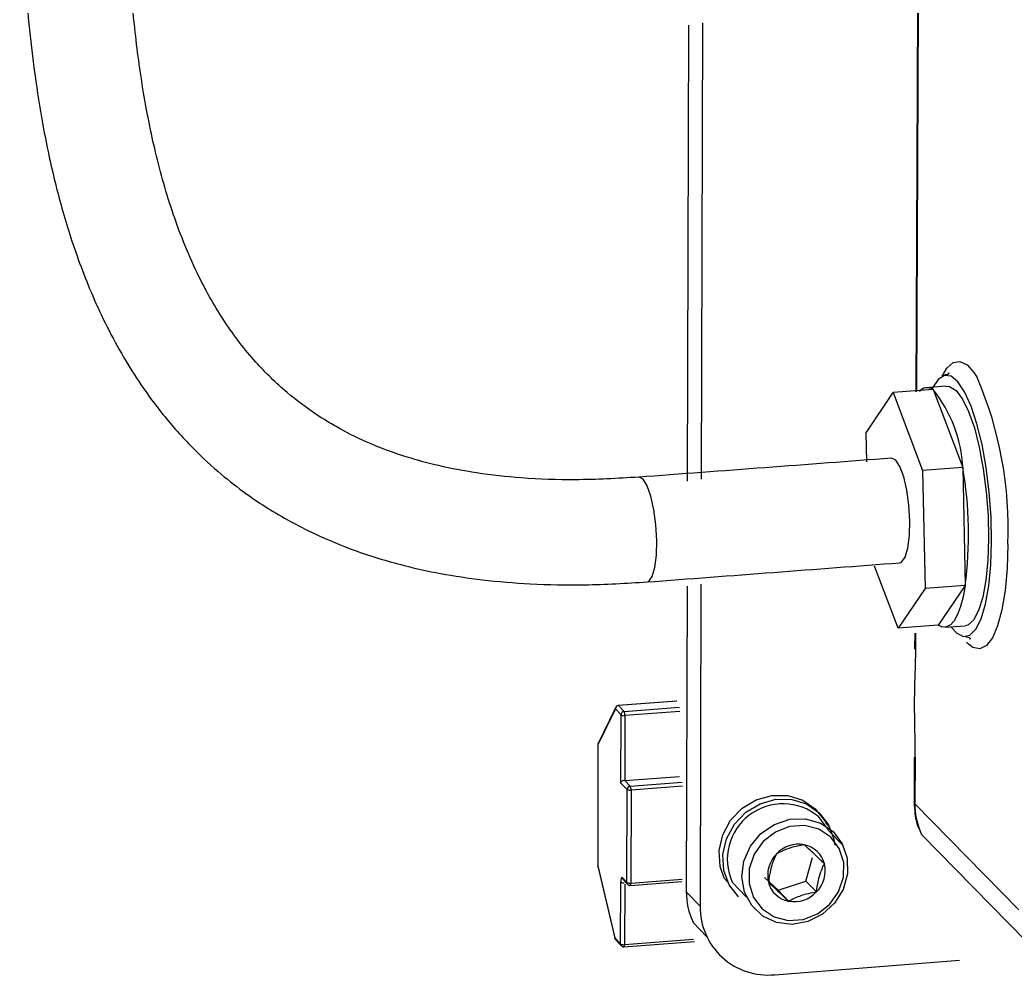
# Model space of a CAD drawing. Header units: millimetres. Extents: x 0 to 279, y 0 to 216.
# Drawn here: x 82.49 to 98.69, y 135.16 to 150.7 of the extents above; entities that cross this region are included whole.
import ezdxf

# ---------------------------------------------------------------- set-up
doc = ezdxf.new("R2010")
doc.units = ezdxf.units.MM

msp = doc.modelspace()

# ---------------------------------------------------------------- linework, layer by layer
at = {"color": 7, "linetype": 'Continuous', "lineweight": 25}
for p, q in [((97.101, 150.883), (97.075, 144.653)), ((93.373, 150.617), (93.355, 143.199)), ((93.601, 150.659), (93.582, 143.232)), ((97.567, 144.743), (97.241, 144.719)), ((96.266, 143.986), (96.705, 144.64)), ((97.357, 144.688), (96.705, 144.64)), ((96.705, 144.64), (97.187, 143.372)), ((97.357, 144.688), (97.841, 143.421)), ((96.276, 143.513), (96.266, 143.986)), ((97.841, 143.421), (97.187, 143.372)), ((97.841, 143.421), (97.881, 141.498)), ((97.187, 143.372), (97.228, 141.449)), ((96.787, 140.804), (96.405, 141.813)), ((93.351, 141.49), (93.339, 136.517)), ((93.577, 141.522), (93.564, 136.28)), ((97.881, 141.498), (97.228, 141.449)), ((97.881, 141.498), (97.438, 140.853)), ((97.228, 141.449), (96.787, 140.804)), ((97.438, 140.853), (96.787, 140.804)), ((97.555, 140.82), (97.88, 140.845)), ((97.058, 140.726), (97.057, 140.477)), ((97.936, 140.543), (97.899, 140.58)), ((93.181, 139.62), (92.231, 139.547)), ((92.235, 139.545), (92.328, 139.449)), ((92.184, 139.507), (91.901, 138.921)), ((92.184, 139.491), (91.901, 138.905)), ((92.277, 139.394), (92.184, 139.491)), ((92.275, 138.285), (92.277, 139.394)), ((92.341, 139.384), (92.339, 138.325)), ((91.9, 138.907), (91.896, 136.942)), ((91.901, 138.905), (91.898, 136.94)), ((97.05, 138.707), (97.047, 137.968)), ((97.063, 138.689), (97.06, 137.95)), ((92.339, 138.325), (93.23, 138.393)), ((92.375, 138.18), (92.275, 138.285)), ((92.339, 138.325), (92.426, 138.234)), ((92.372, 136.668), (92.375, 138.18)), ((92.44, 138.169), (92.437, 136.657)), ((98.753, 136.223), (97.06, 137.95)), ((95.678, 137.563), (95.615, 137.628)), ((95.893, 137.269), (95.656, 137.513)), ((97.153, 137.488), (97.171, 137.448)), ((97.171, 137.448), (98.865, 135.716)), ((91.897, 136.935), (92.176, 135.761)), ((91.898, 136.94), (92.177, 135.766)), ((95.287, 136.691), (95.395, 137.074)), ((92.269, 135.667), (92.271, 136.673)), ((92.299, 136.744), (92.372, 136.668)), ((92.304, 136.724), (92.377, 136.647)), ((92.427, 136.619), (93.269, 136.685)), ((93.953, 136.739), (94.015, 136.674)), ((94.086, 136.673), (94.321, 136.427)), ((94.614, 136.747), (94.833, 136.54)), ((94.833, 136.54), (95.287, 136.691)), ((95.287, 136.691), (95.459, 136.514)), ((93.339, 136.517), (93.564, 136.28)), ((94.833, 136.54), (95.003, 136.363)), ((93.448, 136.022), (93.673, 135.785)), ((92.177, 135.766), (92.269, 135.667)), ((92.182, 135.745), (92.274, 135.647)), ((92.324, 135.619), (93.472, 135.709)), ((94.778, 135.166), (97.786, 135.403))]:
    msp.add_line(p, q, dxfattribs=at)
at = {"color": 8, "linetype": 'Continuous', "lineweight": 25}
for p, q in [((97.114, 150.886), (97.088, 144.656)), ((97.071, 140.727), (97.07, 140.46)), ((93.184, 139.618), (92.235, 139.545)), ((92.328, 139.449), (93.227, 139.518)), ((93.233, 139.452), (92.341, 139.384)), ((91.9, 138.907), (91.901, 138.905)), ((92.426, 138.234), (93.271, 138.299)), ((93.277, 138.234), (92.44, 138.169)), ((97.06, 137.95), (97.047, 137.968)), ((91.896, 136.942), (91.898, 136.94)), ((91.897, 136.935), (91.898, 136.94)), ((92.336, 136.642), (92.334, 135.656)), ((92.437, 136.657), (93.273, 136.722)), ((92.176, 135.761), (92.177, 135.766)), ((92.334, 135.656), (93.459, 135.745))]:
    msp.add_line(p, q, dxfattribs=at)
at = {"color": 7, "linetype": 'Continuous', "lineweight": 25, "flags": 128}
for points in [[(97.506, 144.907), (97.583, 145.037), (97.588, 145.044)], [(98.31, 142.215), (98.302, 142.614), (98.272, 143.02), (98.222, 143.418), (98.154, 143.793), (98.071, 144.131), (97.975, 144.421), (97.87, 144.652), (97.76, 144.815), (97.649, 144.905), (97.541, 144.918), (97.439, 144.855), (97.348, 144.718), (97.343, 144.709)], [(97.567, 144.743), (97.626, 144.739), (97.731, 144.673), (97.836, 144.535), (97.936, 144.33), (98.029, 144.065), (98.109, 143.751), (98.175, 143.4), (98.223, 143.026), (98.252, 142.642), (98.261, 142.265), (98.249, 141.908), (98.217, 141.585), (98.166, 141.309), (98.097, 141.091), (98.015, 140.938), (97.921, 140.857), (97.88, 140.845)], [(96.749, 143.54), (96.68, 143.572), (96.678, 143.571)], [(96.814, 141.87), (96.844, 141.882), (96.902, 141.962), (96.946, 142.11), (96.972, 142.312), (96.979, 142.551), (96.964, 142.805), (96.93, 143.051), (96.88, 143.268), (96.818, 143.436), (96.749, 143.54)], [(97.657, 140.816), (97.742, 140.723), (97.852, 140.668), (97.958, 140.69), (98.056, 140.789), (98.141, 140.96), (98.212, 141.197), (98.265, 141.493), (98.298, 141.836), (98.31, 142.215)], [(97.881, 141.498), (97.847, 141.316), (97.804, 141.158), (97.755, 141.028), (97.7, 140.928), (97.639, 140.86), (97.575, 140.825), (97.507, 140.822), (97.438, 140.853)], [(97.07, 140.46), (97.057, 140.477), (97.057, 140.477)], [(97.063, 138.689), (97.05, 138.707), (97.05, 138.707)], [(93.953, 136.739), (93.889, 136.93), (93.874, 137.187), (93.933, 137.444), (94.061, 137.679), (94.248, 137.875), (94.478, 138.014), (94.733, 138.085), (94.992, 138.084), (95.234, 138.009), (95.44, 137.868), (95.593, 137.671), (95.615, 137.628)], [(94.191, 136.432), (94.039, 136.629), (93.951, 136.865), (93.936, 137.122), (93.996, 137.379), (94.124, 137.615), (94.31, 137.81), (94.541, 137.949), (94.796, 138.021), (95.055, 138.019), (95.297, 137.945), (95.503, 137.803), (95.655, 137.606), (95.742, 137.37), (95.756, 137.277)], [(95.656, 137.513), (95.64, 137.544), (95.491, 137.74)], [(95.728, 137.496), (95.878, 137.299), (95.959, 137.063), (95.964, 136.808), (95.894, 136.556), (95.754, 136.33), (95.556, 136.15), (95.318, 136.032), (95.062, 135.986), (94.81, 136.017), (94.584, 136.121), (94.405, 136.291), (94.288, 136.509), (94.243, 136.758), (94.276, 137.015), (94.383, 137.257), (94.554, 137.462), (94.774, 137.613), (95.024, 137.696), (95.281, 137.703), (95.523, 137.634), (95.728, 137.496)], [(95.69, 137.406), (95.496, 137.535), (95.265, 137.595), (95.022, 137.579), (94.789, 137.489), (94.59, 137.333), (94.444, 137.128), (94.365, 136.892), (94.362, 136.65), (94.433, 136.425), (94.574, 136.238), (94.768, 136.109), (94.998, 136.05), (95.242, 136.066), (95.474, 136.156), (95.673, 136.311), (95.819, 136.516), (95.898, 136.752), (95.902, 136.994), (95.83, 137.219), (95.69, 137.406)], [(92.299, 136.744), (92.294, 136.748), (92.289, 136.748), (92.284, 136.744), (92.28, 136.736), (92.276, 136.724), (92.274, 136.71), (92.272, 136.692), (92.271, 136.673)]]:
    msp.add_lwpolyline(points, dxfattribs=at)
at = {"color": 8, "linetype": 'Continuous', "lineweight": 25, "flags": 128}
for points in [[(97.588, 145.044), (97.685, 145.13), (97.795, 145.148), (97.91, 145.091), (98.025, 144.96), (98.08, 144.872)], [(92.636, 143.229), (92.569, 143.263), (92.564, 143.263)], [(92.7, 141.558), (92.727, 141.568), (92.784, 141.646), (92.827, 141.792), (92.853, 141.993), (92.859, 142.232), (92.845, 142.486), (92.812, 142.733), (92.763, 142.952), (92.703, 143.122), (92.636, 143.229)], [(98.575, 142.172), (98.563, 141.779), (98.53, 141.419), (98.478, 141.104), (98.408, 140.845), (98.323, 140.649), (98.225, 140.523), (98.118, 140.471), (98.005, 140.494), (97.936, 140.543)], [(92.184, 139.507), (92.183, 139.5), (92.184, 139.491)], [(91.901, 138.921), (91.901, 138.914), (91.901, 138.905)]]:
    msp.add_lwpolyline(points, dxfattribs=at)
at = {"color": 7, "linetype": 'Continuous', "lineweight": 25}
for centre, radius, start, end in [((92.424, 142.44), 6.156, 357.5096, 23.2751), ((97.263, 144.554), 0.164, 55.0467, 142.0418), ((95.64, 143.307), 2.204, 2.9741, 38.8191), ((91.467, 142.326), 6.467, 352.65, 9.7516), ((92.235, 139.495), 0.0522, 94.5997, 166.5367), ((92.24, 139.49), 0.0555, 94.862, 178.9595), ((92.332, 139.393), 0.0556, 94.8652, 178.9562), ((92.325, 139.486), 0.104, 242.2062, 279.113), ((92.221, 139.392), 0.12, 356.0186, 28.0949), ((91.953, 138.909), 0.0528, 166.3969, 182.0176), ((92.431, 138.179), 0.0556, 94.8863, 178.934), ((92.319, 138.177), 0.121, 356.049, 28.048), ((92.423, 138.271), 0.103, 242.0296, 279.1625), ((94.913, 137.042), 0.906, 50.3963, 204.0189), ((95.171, 136.79), 0.5, 79.651, 137.0047), ((95.18, 136.869), 0.42, 14.286, 78.9954), ((95.156, 136.785), 0.492, 135.4059, 193.3658), ((91.949, 136.944), 0.0529, 182.0193, 189.394), ((95.108, 136.859), 0.493, 315.4069, 13.3358), ((92.42, 136.758), 0.102, 241.8042, 279.2275), ((92.423, 136.671), 0.0523, 207.5911, 274.4181), ((95.083, 136.775), 0.42, 194.3187, 259.0274), ((94.476, 136.509), 1.137, 179.5844, 205.3243), ((95.093, 136.855), 0.5, 259.6804, 317.0034), ((94.669, 136.266), 1.105, 179.2639, 275.6596), ((92.228, 135.77), 0.0529, 189.3945, 207.6901), ((92.318, 135.757), 0.102, 241.6505, 279.2735), ((92.32, 135.671), 0.0522, 207.5606, 274.4334)]:
    msp.add_arc(centre, radius, start, end, dxfattribs=at)
at = {"color": 8, "linetype": 'Continuous', "lineweight": 25}
for centre, radius, start, end in [((92.231, 139.542), 0.00513, 37.2419, 92.5009), ((98.208, 137.94), 1.148, 179.499, 203.2086), ((92.317, 136.757), 0.0958, 241.3679, 275.457), ((92.347, 136.744), 0.0474, 179.6176, 205.3047), ((92.42, 136.667), 0.0474, 179.6155, 205.3034), ((92.392, 136.648), 0.0457, 320.2916, 10.6909), ((92.224, 135.765), 0.0473, 179.6203, 205.2867), ((92.317, 135.667), 0.0473, 179.6175, 205.2851), ((92.289, 135.648), 0.0455, 320.216, 10.7465)]:
    msp.add_arc(centre, radius, start, end, dxfattribs=at)
at = {"color": 7, "linetype": 'Continuous', "lineweight": 25}
msp.add_ellipse((92.325, 138.289), major_axis=(0.0605, 0.0257), ratio=0.609523, start_param=1.031577, end_param=2.637665, dxfattribs=at)
for points, knots in [([(82.582, 167.082), (82.59, 167.039), (82.657, 166.67), (82.728, 165.904), (82.815, 164.475), (82.812, 162.617), (82.729, 160.367), (82.609, 158.041), (82.522, 156.025), (82.488, 154.398), (82.49, 153.21), (82.52, 152.17), (82.576, 151.264), (82.65, 150.456), (82.745, 149.688), (82.88, 148.859), (83.069, 147.99), (83.337, 147.061), (83.696, 146.114), (84.176, 145.171), (84.718, 144.383), (85.237, 143.792), (85.687, 143.369), (86.096, 143.045), (86.476, 142.785), (86.869, 142.55), (87.352, 142.304), (87.983, 142.044), (88.663, 141.837), (89.363, 141.684), (90.048, 141.582), (90.833, 141.517), (91.729, 141.5), (92.363, 141.537), (92.7, 141.558)], [0, 0, 0, 0, 0.004234, 0.035945, 0.072726, 0.13897, 0.209381, 0.282358, 0.355381, 0.396791, 0.433588, 0.465755, 0.493381, 0.517845, 0.541061, 0.565271, 0.595975, 0.623696, 0.655278, 0.690246, 0.722389, 0.74473, 0.764141, 0.780606, 0.79406, 0.807718, 0.824108, 0.845544, 0.87263, 0.891983, 0.913996, 0.939026, 0.967516, 1, 1, 1, 1]), ([(92.564, 143.263), (92.22, 143.243), (91.585, 143.207), (90.702, 143.238), (89.959, 143.319), (89.337, 143.436), (88.734, 143.598), (88.177, 143.805), (87.686, 144.05), (87.254, 144.315), (86.802, 144.654), (86.292, 145.151), (85.807, 145.784), (85.349, 146.592), (84.974, 147.52), (84.689, 148.527), (84.489, 149.541), (84.353, 150.547), (84.264, 151.604), (84.214, 152.733), (84.196, 154.007), (84.218, 155.424), (84.273, 156.954), (84.351, 158.606), (84.435, 160.332), (84.502, 162.105), (84.527, 163.851), (84.467, 165.534), (84.386, 166.656), (84.29, 167.194), (84.287, 167.212)], [0, 0, 0, 0, 0.03633, 0.067005, 0.092936, 0.114891, 0.133509, 0.158426, 0.177113, 0.19073, 0.211307, 0.235689, 0.264211, 0.293187, 0.3305, 0.366123, 0.39946, 0.435487, 0.469088, 0.507159, 0.550166, 0.598131, 0.650759, 0.705269, 0.765714, 0.825948, 0.885285, 0.943142, 0.998053, 1, 1, 1, 1]), ([(97.6, 144.955), (97.604, 144.957), (97.619, 144.965), (97.61, 144.929), (97.568, 144.928), (97.55, 144.927)], [0, 0, 0, 0, 0.193303, 0.654625, 1, 1, 1, 1]), ([(96.678, 143.572), (95.993, 143.52), (94.622, 143.417), (93.25, 143.314), (92.564, 143.263)], [0, 0, 0, 0, 0.5, 1, 1, 1, 1]), ([(92.7, 141.558), (93.387, 141.61), (94.76, 141.714), (96.13, 141.818), (96.814, 141.87)], [0, 0, 0, 0, 0.5, 1, 1, 1, 1]), ([(97.897, 140.66), (97.909, 140.662), (97.945, 140.668), (97.97, 140.626), (97.953, 140.626), (97.948, 140.626)], [0, 0, 0, 0, 0.232602, 0.739414, 1, 1, 1, 1]), ([(97.07, 140.46), (97.07, 140.44), (97.069, 140.277), (97.058, 139.984), (97.047, 139.564), (97.058, 139.124), (97.061, 138.834), (97.063, 138.689)], [0, 0, 0, 0, 0.033609, 0.274931, 0.516031, 0.758005, 1, 1, 1, 1]), ([(97.047, 137.968), (97.051, 137.908), (97.061, 137.753), (97.097, 137.588), (97.149, 137.499), (97.154, 137.49)], [0, 0, 0, 0, 0.367872, 0.937954, 1, 1, 1, 1]), ([(95.26, 137.282), (95.187, 137.268), (95.062, 137.245), (94.906, 137.185), (94.836, 137.147), (94.805, 137.131)], [0, 0, 0, 0, 0.439122, 0.751371, 1, 1, 1, 1]), ([(95.587, 136.973), (95.568, 136.991), (95.508, 137.049), (95.407, 137.145), (95.318, 137.228), (95.275, 137.268), (95.26, 137.282)], [0, 0, 0, 0, 0.156025, 0.493707, 0.819058, 1, 1, 1, 1]), ([(94.805, 137.131), (94.779, 137.073), (94.734, 136.974), (94.694, 136.804), (94.682, 136.712), (94.676, 136.671)], [0, 0, 0, 0, 0.439122, 0.751371, 1, 1, 1, 1]), ([(95.459, 136.514), (95.469, 136.587), (95.487, 136.714), (95.539, 136.871), (95.572, 136.942), (95.587, 136.973)], [0, 0, 0, 0, 0.439122, 0.751371, 1, 1, 1, 1]), ([(94.676, 136.671), (94.692, 136.657), (94.734, 136.618), (94.823, 136.535), (94.924, 136.439), (94.984, 136.381), (95.003, 136.363)], [0, 0, 0, 0, 0.1809422, 0.5062926, 0.8439745, 1, 1, 1, 1]), ([(95.003, 136.363), (95.03, 136.377), (95.086, 136.407), (95.196, 136.453), (95.327, 136.491), (95.418, 136.507), (95.459, 136.514)], [0, 0, 0, 0, 0.216453, 0.440306, 0.751896, 1, 1, 1, 1])]:
    msp.add_open_spline(points, degree=3, knots=knots, dxfattribs=at)

doc.saveas('drawing.dxf')
